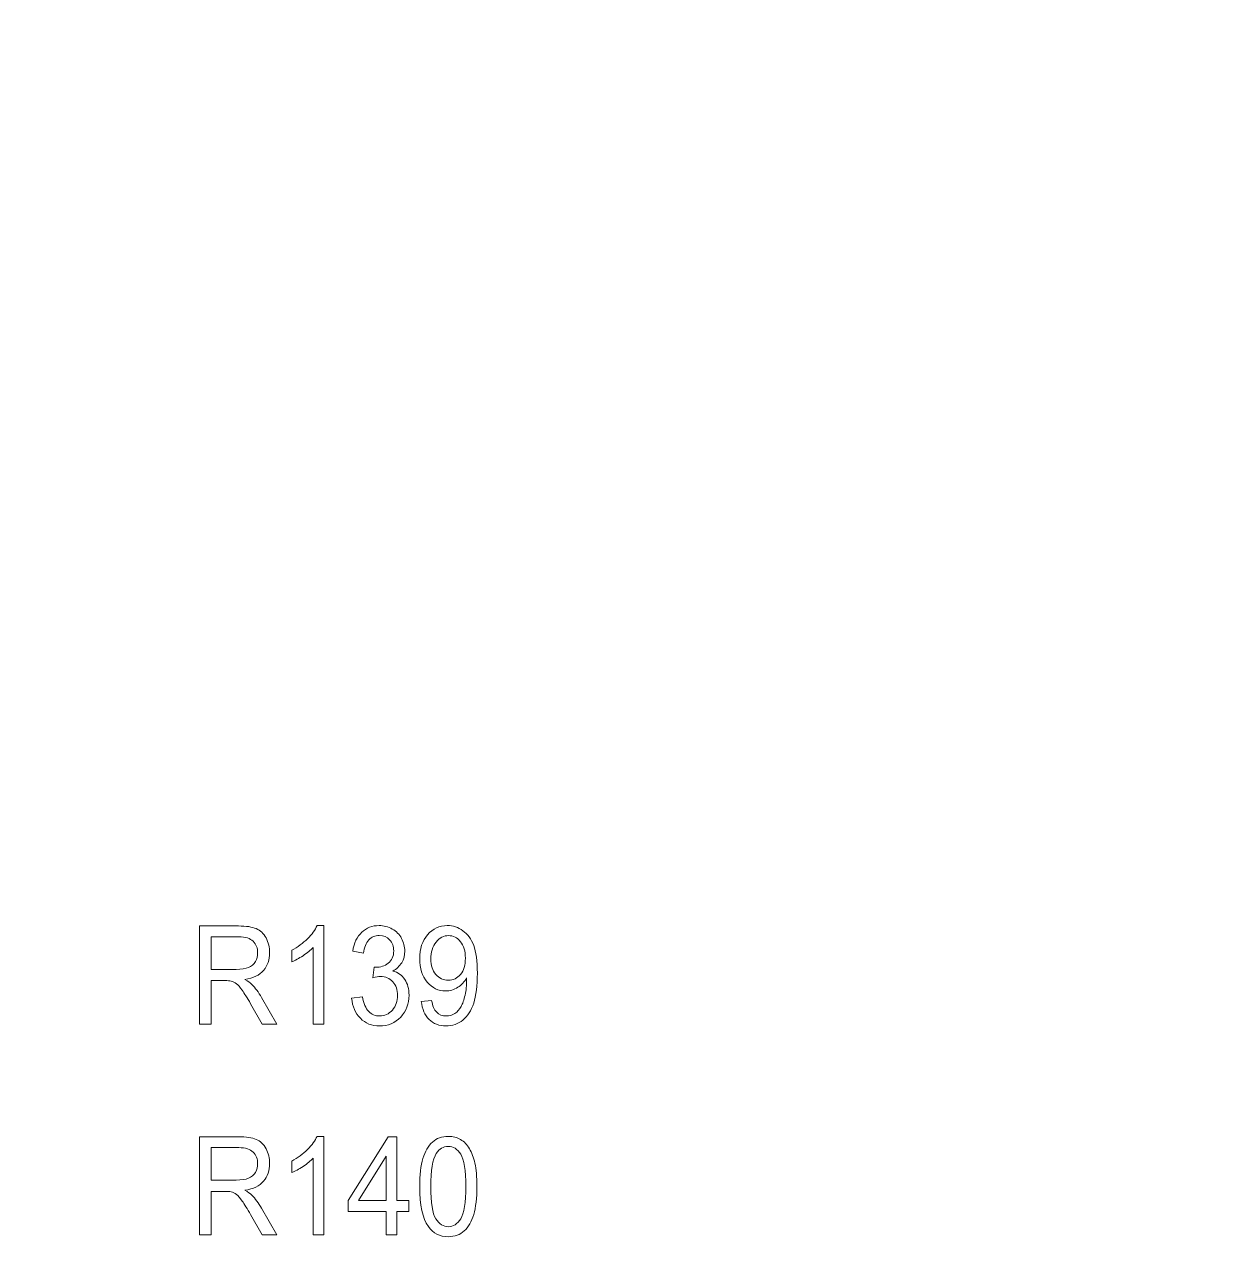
# Model space of a CAD drawing. Header units: millimetres. Extents: x -90 to 99, y -65 to 67.
# Drawn here: x 4.84 to 11.02, y -44.5 to -38.21 of the extents above; entities that cross this region are included whole.
import ezdxf

# ---------------------------------------------------------------- set-up
doc = ezdxf.new("R2010")
doc.units = ezdxf.units.MM
doc.header["$MEASUREMENT"] = 0
doc.layers.add('BG_OUTLINE', color=7, linetype='Continuous')
doc.layers.add('RD_SILKSCREEN_TOP', color=7, linetype='Continuous')

msp = doc.modelspace()

# ---------------------------------------------------------------- linework, layer by layer
at = {"layer": 'BG_OUTLINE', "color": 3, "lineweight": 9}
msp.add_open_spline([(-71.7269, -61.8795), (-71.7269, -61.8795), (-71.7343, 42.2681), (-71.7343, 42.2681), (-71.7343, 42.2681), (-71.7348, 43.0066), (-71.4419, 43.715), (-70.92, 44.2375), (-70.92, 44.2375), (-70.3982, 44.76), (-69.6866, 45.0538), (-68.9482, 45.0543), (-68.9482, 45.0543), (-68.9482, 45.0543), (75.2046, 45.0543), (75.2046, 45.0543), (75.2046, 45.0543), (76.8319, 45.0552), (78.1763, 43.7805), (78.2661, 42.1556), (78.2661, 42.1556), (78.2661, 42.1556), (78.2661, 31.2814), (78.2661, 31.2814), (78.2661, 31.2814), (78.2661, 31.2814), (72.2646, 31.2814), (72.2646, 31.2814), (72.2646, 31.2814), (72.2646, 31.2814), (72.2646, 26.9814), (72.2646, 26.9814), (72.2646, 26.9814), (72.2646, 26.9814), (78.2661, 26.9814), (78.2661, 26.9814), (78.2661, 26.9814), (78.2661, 26.9814), (78.2661, 18.6553), (78.2661, 18.6553), (78.2661, 18.6553), (78.2661, 18.6553), (72.2496, 18.6553), (72.2496, 18.6553), (72.2496, 18.6553), (72.2496, 18.6553), (72.2496, 14.3553), (72.2496, 14.3553), (72.2496, 14.3553), (72.2496, 14.3553), (78.2661, 14.3553), (78.2661, 14.3553), (78.2661, 14.3553), (78.2661, 14.3553), (78.2661, 9.255), (78.2661, 9.255), (78.2661, 9.255), (78.2661, 9.255), (72.2648, 9.255), (72.2648, 9.255), (72.2648, 9.255), (72.2648, 9.255), (72.2648, 4.955), (72.2648, 4.955), (72.2648, 4.955), (72.2648, 4.955), (78.2661, 4.955), (78.2661, 4.955), (78.2661, 4.955), (78.2661, 4.955), (78.2661, -3.3762), (78.2661, -3.3762), (78.2661, -3.3762), (78.2661, -3.3762), (72.2445, -3.3762), (72.2445, -3.3762), (72.2445, -3.3762), (72.2445, -3.3762), (72.2445, -7.6762), (72.2445, -7.6762), (72.2445, -7.6762), (72.2445, -7.6762), (78.2661, -7.6762), (78.2661, -7.6762), (78.2661, -7.6762), (78.2661, -7.6762), (78.2661, -12.7615), (78.2661, -12.7615), (78.2661, -12.7615), (78.2661, -12.7615), (72.2651, -12.7615), (72.2651, -12.7615), (72.2651, -12.7615), (72.2651, -12.7615), (72.2651, -17.0615), (72.2651, -17.0615), (72.2651, -17.0615), (72.2651, -17.0615), (78.2661, -17.0615), (78.2661, -17.0615), (78.2661, -17.0615), (78.2661, -17.0615), (78.2661, -25.4097), (78.2661, -25.4097), (78.2661, -25.4097), (78.2661, -25.4097), (72.2656, -25.4097), (72.2656, -25.4097), (72.2656, -25.4097), (72.2656, -25.4097), (72.2656, -29.7097), (72.2656, -29.7097), (72.2656, -29.7097), (72.2656, -29.7097), (78.2661, -29.7097), (78.2661, -29.7097), (78.2661, -29.7097), (78.2661, -29.7097), (78.2661, -34.793), (78.2661, -34.793), (78.2661, -34.793), (78.2661, -34.793), (72.2679, -34.793), (72.2679, -34.793), (72.2679, -34.793), (72.2679, -34.793), (72.2679, -39.0929), (72.2679, -39.0929), (72.2679, -39.0929), (72.2679, -39.0929), (78.2661, -39.0929), (78.2661, -39.0929), (78.2661, -39.0929), (78.2661, -39.0929), (78.2661, -47.4269), (78.2661, -47.4269), (78.2661, -47.4269), (78.2661, -47.4269), (72.2679, -47.4269), (72.2679, -47.4269), (72.2679, -47.4269), (72.2679, -47.4269), (72.2679, -51.7269), (72.2679, -51.7269), (72.2679, -51.7269), (72.2679, -51.7269), (78.2661, -51.7269), (78.2661, -51.7269), (78.2661, -51.7269), (78.2661, -51.7269), (78.2661, -51.8138), (78.2661, -51.8138), (78.2661, -51.8138), (78.2661, -51.8138), (78.2656, -61.8468), (78.2656, -61.8468), (78.2656, -61.8468), (78.2661, -62.6669), (77.9407, -63.4536), (77.3612, -64.0339), (77.3612, -64.0339), (76.7817, -64.6142), (75.9915, -64.9405), (75.1713, -64.941), (75.1713, -64.941), (75.1713, -64.941), (-68.6609, -64.9456), (-68.6609, -64.9456), (-68.6609, -64.9456), (-69.4735, -64.9461), (-70.2531, -64.6237), (-70.8281, -64.0495), (-70.8281, -64.0495), (-71.4031, -63.4752), (-71.7264, -62.6922), (-71.7269, -61.8795)], degree=3, knots=[0, 0, 0, 0, 0.022727, 0.022727, 0.022727, 0.022727, 0.045455, 0.045455, 0.045455, 0.045455, 0.068182, 0.068182, 0.068182, 0.068182, 0.090909, 0.090909, 0.090909, 0.090909, 0.113636, 0.113636, 0.113636, 0.113636, 0.136364, 0.136364, 0.136364, 0.136364, 0.159091, 0.159091, 0.159091, 0.159091, 0.181818, 0.181818, 0.181818, 0.181818, 0.204545, 0.204545, 0.204545, 0.204545, 0.227273, 0.227273, 0.227273, 0.227273, 0.25, 0.25, 0.25, 0.25, 0.272727, 0.272727, 0.272727, 0.272727, 0.295455, 0.295455, 0.295455, 0.295455, 0.318182, 0.318182, 0.318182, 0.318182, 0.340909, 0.340909, 0.340909, 0.340909, 0.363636, 0.363636, 0.363636, 0.363636, 0.386364, 0.386364, 0.386364, 0.386364, 0.409091, 0.409091, 0.409091, 0.409091, 0.431818, 0.431818, 0.431818, 0.431818, 0.454545, 0.454545, 0.454545, 0.454545, 0.477273, 0.477273, 0.477273, 0.477273, 0.5, 0.5, 0.5, 0.5, 0.522727, 0.522727, 0.522727, 0.522727, 0.545455, 0.545455, 0.545455, 0.545455, 0.568182, 0.568182, 0.568182, 0.568182, 0.590909, 0.590909, 0.590909, 0.590909, 0.613636, 0.613636, 0.613636, 0.613636, 0.636364, 0.636364, 0.636364, 0.636364, 0.659091, 0.659091, 0.659091, 0.659091, 0.681818, 0.681818, 0.681818, 0.681818, 0.704545, 0.704545, 0.704545, 0.704545, 0.727273, 0.727273, 0.727273, 0.727273, 0.75, 0.75, 0.75, 0.75, 0.772727, 0.772727, 0.772727, 0.772727, 0.795455, 0.795455, 0.795455, 0.795455, 0.818182, 0.818182, 0.818182, 0.818182, 0.840909, 0.840909, 0.840909, 0.840909, 0.863636, 0.863636, 0.863636, 0.863636, 0.886364, 0.886364, 0.886364, 0.886364, 0.909091, 0.909091, 0.909091, 0.909091, 0.931818, 0.931818, 0.931818, 0.931818, 0.954545, 0.954545, 0.954545, 0.954545, 0.977273, 0.977273, 0.977273, 0.977273, 1, 1, 1, 1], dxfattribs=at)
at = {"layer": 'RD_SILKSCREEN_TOP', "color": 8, "lineweight": 9}
for points, knots in [([(5.7475, -43.3893), (5.7475, -43.3893), (5.7475, -42.8802), (5.7475, -42.8802), (5.7475, -42.8802), (5.7475, -42.8802), (5.949, -42.8802), (5.949, -42.8802), (5.949, -42.8802), (5.9896, -42.8802), (6.0204, -42.8848), (6.0414, -42.8939), (6.0414, -42.8939), (6.0625, -42.9031), (6.0793, -42.9192), (6.0921, -42.9423), (6.0921, -42.9423), (6.1047, -42.9655), (6.1109, -42.9911), (6.1109, -43.0191), (6.1109, -43.0191), (6.1109, -43.0553), (6.1005, -43.0856), (6.0796, -43.1104), (6.0796, -43.1104), (6.0587, -43.1352), (6.0264, -43.1509), (5.9828, -43.1577), (5.9828, -43.1577), (5.9988, -43.1662), (6.0109, -43.1746), (6.0191, -43.1831), (6.0191, -43.1831), (6.0367, -43.2011), (6.0533, -43.2237), (6.0691, -43.2507), (6.0691, -43.2507), (6.0691, -43.2507), (6.1481, -43.3893), (6.1481, -43.3893), (6.1481, -43.3893), (6.1481, -43.3893), (6.0724, -43.3893), (6.0724, -43.3893), (6.0724, -43.3893), (6.0724, -43.3893), (6.0123, -43.2833), (6.0123, -43.2833), (6.0123, -43.2833), (5.9947, -43.2529), (5.9803, -43.2294), (5.9688, -43.2133), (5.9688, -43.2133), (5.9575, -43.197), (5.9473, -43.1857), (5.9384, -43.1793), (5.9384, -43.1793), (5.9294, -43.1727), (5.9203, -43.1682), (5.911, -43.1656), (5.911, -43.1656), (5.9041, -43.1641), (5.893, -43.1633), (5.8774, -43.1633), (5.8774, -43.1633), (5.8774, -43.1633), (5.8077, -43.1633), (5.8077, -43.1633), (5.8077, -43.1633), (5.8077, -43.1633), (5.8077, -43.3893), (5.8077, -43.3893), (5.8077, -43.3893), (5.8077, -43.3893), (5.7475, -43.3893), (5.7475, -43.3893)], [0, 0, 0, 0, 0.052632, 0.052632, 0.052632, 0.052632, 0.105263, 0.105263, 0.105263, 0.105263, 0.157895, 0.157895, 0.157895, 0.157895, 0.210526, 0.210526, 0.210526, 0.210526, 0.263158, 0.263158, 0.263158, 0.263158, 0.315789, 0.315789, 0.315789, 0.315789, 0.368421, 0.368421, 0.368421, 0.368421, 0.421053, 0.421053, 0.421053, 0.421053, 0.473684, 0.473684, 0.473684, 0.473684, 0.526316, 0.526316, 0.526316, 0.526316, 0.578947, 0.578947, 0.578947, 0.578947, 0.631579, 0.631579, 0.631579, 0.631579, 0.684211, 0.684211, 0.684211, 0.684211, 0.736842, 0.736842, 0.736842, 0.736842, 0.789474, 0.789474, 0.789474, 0.789474, 0.842105, 0.842105, 0.842105, 0.842105, 0.894737, 0.894737, 0.894737, 0.894737, 0.947368, 0.947368, 0.947368, 0.947368, 1, 1, 1, 1]), ([(6.3927, -43.3893), (6.3927, -43.3893), (6.337, -43.3893), (6.337, -43.3893), (6.337, -43.3893), (6.337, -43.3893), (6.337, -42.991), (6.337, -42.991), (6.337, -42.991), (6.3235, -43.0054), (6.3059, -43.0197), (6.2841, -43.0341), (6.2841, -43.0341), (6.2623, -43.0484), (6.2426, -43.0592), (6.2253, -43.0663), (6.2253, -43.0663), (6.2253, -43.0663), (6.2253, -43.006), (6.2253, -43.006), (6.2253, -43.006), (6.2566, -42.9895), (6.2839, -42.9696), (6.3072, -42.9462), (6.3072, -42.9462), (6.3305, -42.9228), (6.3471, -42.9001), (6.3568, -42.8781), (6.3568, -42.8781), (6.3568, -42.8781), (6.3927, -42.8781), (6.3927, -42.8781), (6.3927, -42.8781), (6.3927, -42.8781), (6.3927, -43.3893), (6.3927, -43.3893)], [0, 0, 0, 0, 0.111111, 0.111111, 0.111111, 0.111111, 0.222222, 0.222222, 0.222222, 0.222222, 0.333333, 0.333333, 0.333333, 0.333333, 0.444444, 0.444444, 0.444444, 0.444444, 0.555556, 0.555556, 0.555556, 0.555556, 0.666667, 0.666667, 0.666667, 0.666667, 0.777778, 0.777778, 0.777778, 0.777778, 0.888889, 0.888889, 0.888889, 0.888889, 1, 1, 1, 1]), ([(6.536, -43.2549), (6.536, -43.2549), (6.5917, -43.2466), (6.5917, -43.2466), (6.5917, -43.2466), (6.5982, -43.282), (6.6091, -43.3075), (6.6245, -43.3232), (6.6245, -43.3232), (6.6399, -43.3388), (6.6587, -43.3466), (6.6807, -43.3466), (6.6807, -43.3466), (6.707, -43.3466), (6.7292, -43.3364), (6.7473, -43.316), (6.7473, -43.316), (6.7653, -43.2957), (6.7744, -43.2704), (6.7744, -43.2403), (6.7744, -43.2403), (6.7744, -43.2116), (6.7661, -43.1879), (6.7493, -43.1693), (6.7493, -43.1693), (6.7325, -43.1507), (6.7113, -43.1413), (6.6854, -43.1413), (6.6854, -43.1413), (6.6748, -43.1413), (6.6617, -43.1437), (6.646, -43.1483), (6.646, -43.1483), (6.646, -43.1483), (6.6522, -43.0934), (6.6522, -43.0934), (6.6522, -43.0934), (6.656, -43.0939), (6.6589, -43.0942), (6.6613, -43.0942), (6.6613, -43.0942), (6.685, -43.0942), (6.7064, -43.0872), (6.7254, -43.0733), (6.7254, -43.0733), (6.7445, -43.0594), (6.7539, -43.038), (6.7539, -43.009), (6.7539, -43.009), (6.7539, -42.9862), (6.747, -42.9671), (6.7331, -42.9521), (6.7331, -42.9521), (6.7193, -42.9371), (6.7014, -42.9295), (6.6795, -42.9295), (6.6795, -42.9295), (6.6578, -42.9295), (6.6397, -42.9372), (6.6253, -42.9524), (6.6253, -42.9524), (6.6108, -42.9677), (6.6014, -42.9907), (6.5973, -43.0213), (6.5973, -43.0213), (6.5973, -43.0213), (6.5416, -43.0101), (6.5416, -43.0101), (6.5416, -43.0101), (6.5483, -42.9682), (6.5639, -42.9357), (6.588, -42.9127), (6.588, -42.9127), (6.6122, -42.8897), (6.6423, -42.8781), (6.6783, -42.8781), (6.6783, -42.8781), (6.703, -42.8781), (6.7259, -42.8841), (6.7468, -42.896), (6.7468, -42.896), (6.7676, -42.9079), (6.7836, -42.9242), (6.7947, -42.9448), (6.7947, -42.9448), (6.8057, -42.9654), (6.8114, -42.9872), (6.8114, -43.0105), (6.8114, -43.0105), (6.8114, -43.0324), (6.8061, -43.0524), (6.7955, -43.0706), (6.7955, -43.0706), (6.7849, -43.0886), (6.7693, -43.1029), (6.7487, -43.1136), (6.7487, -43.1136), (6.7755, -43.1205), (6.7964, -43.1349), (6.8114, -43.1569), (6.8114, -43.1569), (6.8262, -43.1787), (6.8336, -43.206), (6.8336, -43.2389), (6.8336, -43.2389), (6.8336, -43.2833), (6.8192, -43.321), (6.7902, -43.352), (6.7902, -43.352), (6.7613, -43.3829), (6.7247, -43.3983), (6.6805, -43.3983), (6.6805, -43.3983), (6.6405, -43.3983), (6.6074, -43.385), (6.5811, -43.3584), (6.5811, -43.3584), (6.5547, -43.3318), (6.5397, -43.2973), (6.536, -43.2549)], [0, 0, 0, 0, 0.033333, 0.033333, 0.033333, 0.033333, 0.066667, 0.066667, 0.066667, 0.066667, 0.1, 0.1, 0.1, 0.1, 0.133333, 0.133333, 0.133333, 0.133333, 0.166667, 0.166667, 0.166667, 0.166667, 0.2, 0.2, 0.2, 0.2, 0.233333, 0.233333, 0.233333, 0.233333, 0.266667, 0.266667, 0.266667, 0.266667, 0.3, 0.3, 0.3, 0.3, 0.333333, 0.333333, 0.333333, 0.333333, 0.366667, 0.366667, 0.366667, 0.366667, 0.4, 0.4, 0.4, 0.4, 0.433333, 0.433333, 0.433333, 0.433333, 0.466667, 0.466667, 0.466667, 0.466667, 0.5, 0.5, 0.5, 0.5, 0.533333, 0.533333, 0.533333, 0.533333, 0.566667, 0.566667, 0.566667, 0.566667, 0.6, 0.6, 0.6, 0.6, 0.633333, 0.633333, 0.633333, 0.633333, 0.666667, 0.666667, 0.666667, 0.666667, 0.7, 0.7, 0.7, 0.7, 0.733333, 0.733333, 0.733333, 0.733333, 0.766667, 0.766667, 0.766667, 0.766667, 0.8, 0.8, 0.8, 0.8, 0.833333, 0.833333, 0.833333, 0.833333, 0.866667, 0.866667, 0.866667, 0.866667, 0.9, 0.9, 0.9, 0.9, 0.933333, 0.933333, 0.933333, 0.933333, 0.966667, 0.966667, 0.966667, 0.966667, 1, 1, 1, 1]), ([(6.8971, -43.2716), (6.8971, -43.2716), (6.9508, -43.266), (6.9508, -43.266), (6.9508, -43.266), (6.9553, -43.2942), (6.964, -43.3147), (6.9768, -43.3275), (6.9768, -43.3275), (6.9896, -43.3402), (7.006, -43.3466), (7.0261, -43.3466), (7.0261, -43.3466), (7.0433, -43.3466), (7.0583, -43.3422), (7.0712, -43.3334), (7.0712, -43.3334), (7.0841, -43.3246), (7.0947, -43.3128), (7.1029, -43.2981), (7.1029, -43.2981), (7.1113, -43.2834), (7.1182, -43.2635), (7.1238, -43.2386), (7.1238, -43.2386), (7.1293, -43.2136), (7.1321, -43.1881), (7.1321, -43.1622), (7.1321, -43.1622), (7.1321, -43.1595), (7.132, -43.1552), (7.1319, -43.1497), (7.1319, -43.1497), (7.1206, -43.1695), (7.1054, -43.1858), (7.0861, -43.1981), (7.0861, -43.1981), (7.0668, -43.2106), (7.0458, -43.2167), (7.0234, -43.2167), (7.0234, -43.2167), (6.9857, -43.2167), (6.9538, -43.2014), (6.9278, -43.1708), (6.9278, -43.1708), (6.9018, -43.1403), (6.8887, -43.1001), (6.8887, -43.0501), (6.8887, -43.0501), (6.8887, -42.9984), (6.9023, -42.9569), (6.9295, -42.9254), (6.9295, -42.9254), (6.9567, -42.8938), (6.9908, -42.8781), (7.0318, -42.8781), (7.0318, -42.8781), (7.0612, -42.8781), (7.0883, -42.8871), (7.1128, -42.9049), (7.1128, -42.9049), (7.1372, -42.9226), (7.1559, -42.9481), (7.1686, -42.9811), (7.1686, -42.9811), (7.1812, -43.014), (7.1877, -43.0618), (7.1877, -43.1244), (7.1877, -43.1244), (7.1877, -43.1893), (7.1814, -43.2411), (7.1688, -43.2798), (7.1688, -43.2798), (7.1561, -43.3183), (7.1373, -43.3476), (7.1125, -43.3677), (7.1125, -43.3677), (7.0875, -43.3879), (7.0584, -43.398), (7.0248, -43.398), (7.0248, -43.398), (6.9893, -43.398), (6.9603, -43.3869), (6.9378, -43.3648), (6.9378, -43.3648), (6.9152, -43.3427), (6.9017, -43.3117), (6.8971, -43.2716)], [0, 0, 0, 0, 0.045455, 0.045455, 0.045455, 0.045455, 0.090909, 0.090909, 0.090909, 0.090909, 0.136364, 0.136364, 0.136364, 0.136364, 0.181818, 0.181818, 0.181818, 0.181818, 0.227273, 0.227273, 0.227273, 0.227273, 0.272727, 0.272727, 0.272727, 0.272727, 0.318182, 0.318182, 0.318182, 0.318182, 0.363636, 0.363636, 0.363636, 0.363636, 0.409091, 0.409091, 0.409091, 0.409091, 0.454545, 0.454545, 0.454545, 0.454545, 0.5, 0.5, 0.5, 0.5, 0.545455, 0.545455, 0.545455, 0.545455, 0.590909, 0.590909, 0.590909, 0.590909, 0.636364, 0.636364, 0.636364, 0.636364, 0.681818, 0.681818, 0.681818, 0.681818, 0.727273, 0.727273, 0.727273, 0.727273, 0.772727, 0.772727, 0.772727, 0.772727, 0.818182, 0.818182, 0.818182, 0.818182, 0.863636, 0.863636, 0.863636, 0.863636, 0.909091, 0.909091, 0.909091, 0.909091, 0.954545, 0.954545, 0.954545, 0.954545, 1, 1, 1, 1]), ([(5.8077, -43.1049), (5.8077, -43.1049), (5.937, -43.1049), (5.937, -43.1049), (5.937, -43.1049), (5.9644, -43.1049), (5.986, -43.1017), (6.0014, -43.0953), (6.0014, -43.0953), (6.017, -43.0889), (6.0288, -43.0787), (6.0368, -43.0648), (6.0368, -43.0648), (6.0448, -43.0508), (6.0488, -43.0356), (6.0488, -43.0191), (6.0488, -43.0191), (6.0488, -42.9951), (6.0412, -42.9753), (6.0255, -42.9597), (6.0255, -42.9597), (6.0099, -42.9442), (5.9853, -42.9365), (5.9515, -42.9365), (5.9515, -42.9365), (5.9515, -42.9365), (5.8077, -42.9365), (5.8077, -42.9365), (5.8077, -42.9365), (5.8077, -42.9365), (5.8077, -43.1049), (5.8077, -43.1049)], [0, 0, 0, 0, 0.125, 0.125, 0.125, 0.125, 0.25, 0.25, 0.25, 0.25, 0.375, 0.375, 0.375, 0.375, 0.5, 0.5, 0.5, 0.5, 0.625, 0.625, 0.625, 0.625, 0.75, 0.75, 0.75, 0.75, 0.875, 0.875, 0.875, 0.875, 1, 1, 1, 1]), ([(7.1256, -43.0469), (7.1256, -43.0111), (7.1171, -42.9825), (7.1001, -42.9615), (7.1001, -42.9615), (7.0829, -42.9404), (7.0625, -42.9299), (7.0385, -42.9299), (7.0385, -42.9299), (7.0137, -42.9299), (6.9921, -42.9412), (6.9737, -42.9639), (6.9737, -42.9639), (6.9553, -42.9866), (6.9461, -43.016), (6.9461, -43.0521), (6.9461, -43.0521), (6.9461, -43.0846), (6.9549, -43.1109), (6.9724, -43.1311), (6.9724, -43.1311), (6.9898, -43.1514), (7.0113, -43.1615), (7.037, -43.1615), (7.037, -43.1615), (7.0628, -43.1615), (7.084, -43.1514), (7.1006, -43.1311), (7.1006, -43.1311), (7.1173, -43.1109), (7.1256, -43.0828), (7.1256, -43.0469)], [0, 0, 0, 0, 0.125, 0.125, 0.125, 0.125, 0.25, 0.25, 0.25, 0.25, 0.375, 0.375, 0.375, 0.375, 0.5, 0.5, 0.5, 0.5, 0.625, 0.625, 0.625, 0.625, 0.75, 0.75, 0.75, 0.75, 0.875, 0.875, 0.875, 0.875, 1, 1, 1, 1]), ([(5.7475, -44.4815), (5.7475, -44.4815), (5.7475, -43.9724), (5.7475, -43.9724), (5.7475, -43.9724), (5.7475, -43.9724), (5.949, -43.9724), (5.949, -43.9724), (5.949, -43.9724), (5.9896, -43.9724), (6.0204, -43.977), (6.0414, -43.9861), (6.0414, -43.9861), (6.0625, -43.9953), (6.0793, -44.0114), (6.0921, -44.0345), (6.0921, -44.0345), (6.1047, -44.0577), (6.1109, -44.0833), (6.1109, -44.1113), (6.1109, -44.1113), (6.1109, -44.1475), (6.1005, -44.1778), (6.0796, -44.2026), (6.0796, -44.2026), (6.0587, -44.2274), (6.0264, -44.2431), (5.9828, -44.2499), (5.9828, -44.2499), (5.9988, -44.2584), (6.0109, -44.2668), (6.0191, -44.2753), (6.0191, -44.2753), (6.0367, -44.2933), (6.0533, -44.3159), (6.0691, -44.3429), (6.0691, -44.3429), (6.0691, -44.3429), (6.1481, -44.4815), (6.1481, -44.4815), (6.1481, -44.4815), (6.1481, -44.4815), (6.0724, -44.4815), (6.0724, -44.4815), (6.0724, -44.4815), (6.0724, -44.4815), (6.0123, -44.3755), (6.0123, -44.3755), (6.0123, -44.3755), (5.9947, -44.3451), (5.9803, -44.3216), (5.9688, -44.3055), (5.9688, -44.3055), (5.9575, -44.2892), (5.9473, -44.2779), (5.9384, -44.2715), (5.9384, -44.2715), (5.9294, -44.2649), (5.9203, -44.2604), (5.911, -44.2578), (5.911, -44.2578), (5.9041, -44.2563), (5.893, -44.2555), (5.8774, -44.2555), (5.8774, -44.2555), (5.8774, -44.2555), (5.8077, -44.2555), (5.8077, -44.2555), (5.8077, -44.2555), (5.8077, -44.2555), (5.8077, -44.4815), (5.8077, -44.4815), (5.8077, -44.4815), (5.8077, -44.4815), (5.7475, -44.4815), (5.7475, -44.4815)], [0, 0, 0, 0, 0.052632, 0.052632, 0.052632, 0.052632, 0.105263, 0.105263, 0.105263, 0.105263, 0.157895, 0.157895, 0.157895, 0.157895, 0.210526, 0.210526, 0.210526, 0.210526, 0.263158, 0.263158, 0.263158, 0.263158, 0.315789, 0.315789, 0.315789, 0.315789, 0.368421, 0.368421, 0.368421, 0.368421, 0.421053, 0.421053, 0.421053, 0.421053, 0.473684, 0.473684, 0.473684, 0.473684, 0.526316, 0.526316, 0.526316, 0.526316, 0.578947, 0.578947, 0.578947, 0.578947, 0.631579, 0.631579, 0.631579, 0.631579, 0.684211, 0.684211, 0.684211, 0.684211, 0.736842, 0.736842, 0.736842, 0.736842, 0.789474, 0.789474, 0.789474, 0.789474, 0.842105, 0.842105, 0.842105, 0.842105, 0.894737, 0.894737, 0.894737, 0.894737, 0.947368, 0.947368, 0.947368, 0.947368, 1, 1, 1, 1]), ([(6.3927, -44.4815), (6.3927, -44.4815), (6.337, -44.4815), (6.337, -44.4815), (6.337, -44.4815), (6.337, -44.4815), (6.337, -44.0832), (6.337, -44.0832), (6.337, -44.0832), (6.3235, -44.0976), (6.3059, -44.1119), (6.2841, -44.1263), (6.2841, -44.1263), (6.2623, -44.1406), (6.2426, -44.1514), (6.2253, -44.1585), (6.2253, -44.1585), (6.2253, -44.1585), (6.2253, -44.0982), (6.2253, -44.0982), (6.2253, -44.0982), (6.2566, -44.0817), (6.2839, -44.0618), (6.3072, -44.0384), (6.3072, -44.0384), (6.3305, -44.015), (6.3471, -43.9923), (6.3568, -43.9703), (6.3568, -43.9703), (6.3568, -43.9703), (6.3927, -43.9703), (6.3927, -43.9703), (6.3927, -43.9703), (6.3927, -43.9703), (6.3927, -44.4815), (6.3927, -44.4815)], [0, 0, 0, 0, 0.111111, 0.111111, 0.111111, 0.111111, 0.222222, 0.222222, 0.222222, 0.222222, 0.333333, 0.333333, 0.333333, 0.333333, 0.444444, 0.444444, 0.444444, 0.444444, 0.555556, 0.555556, 0.555556, 0.555556, 0.666667, 0.666667, 0.666667, 0.666667, 0.777778, 0.777778, 0.777778, 0.777778, 0.888889, 0.888889, 0.888889, 0.888889, 1, 1, 1, 1]), ([(6.7145, -44.4815), (6.7145, -44.4815), (6.7145, -44.3596), (6.7145, -44.3596), (6.7145, -44.3596), (6.7145, -44.3596), (6.5173, -44.3596), (6.5173, -44.3596), (6.5173, -44.3596), (6.5173, -44.3596), (6.5173, -44.3023), (6.5173, -44.3023), (6.5173, -44.3023), (6.5173, -44.3023), (6.7247, -43.9724), (6.7247, -43.9724), (6.7247, -43.9724), (6.7247, -43.9724), (6.7704, -43.9724), (6.7704, -43.9724), (6.7704, -43.9724), (6.7704, -43.9724), (6.7704, -44.3023), (6.7704, -44.3023), (6.7704, -44.3023), (6.7704, -44.3023), (6.8318, -44.3023), (6.8318, -44.3023), (6.8318, -44.3023), (6.8318, -44.3023), (6.8318, -44.3596), (6.8318, -44.3596), (6.8318, -44.3596), (6.8318, -44.3596), (6.7704, -44.3596), (6.7704, -44.3596), (6.7704, -44.3596), (6.7704, -44.3596), (6.7704, -44.4815), (6.7704, -44.4815), (6.7704, -44.4815), (6.7704, -44.4815), (6.7145, -44.4815), (6.7145, -44.4815)], [0, 0, 0, 0, 0.090909, 0.090909, 0.090909, 0.090909, 0.181818, 0.181818, 0.181818, 0.181818, 0.272727, 0.272727, 0.272727, 0.272727, 0.363636, 0.363636, 0.363636, 0.363636, 0.454545, 0.454545, 0.454545, 0.454545, 0.545455, 0.545455, 0.545455, 0.545455, 0.636364, 0.636364, 0.636364, 0.636364, 0.727273, 0.727273, 0.727273, 0.727273, 0.818182, 0.818182, 0.818182, 0.818182, 0.909091, 0.909091, 0.909091, 0.909091, 1, 1, 1, 1]), ([(6.8887, -44.2304), (6.8887, -44.1702), (6.8943, -44.1218), (6.9053, -44.0851), (6.9053, -44.0851), (6.9164, -44.0484), (6.9328, -44.02), (6.9547, -44.0001), (6.9547, -44.0001), (6.9765, -43.9802), (7.0039, -43.9703), (7.037, -43.9703), (7.037, -43.9703), (7.0613, -43.9703), (7.0828, -43.9758), (7.1011, -43.9869), (7.1011, -43.9869), (7.1195, -43.9978), (7.1347, -44.0136), (7.1468, -44.0344), (7.1468, -44.0344), (7.1587, -44.0551), (7.1681, -44.0804), (7.1749, -44.1101), (7.1749, -44.1101), (7.1818, -44.1399), (7.1852, -44.18), (7.1852, -44.2304), (7.1852, -44.2304), (7.1852, -44.2902), (7.1797, -44.3383), (7.1688, -44.3751), (7.1688, -44.3751), (7.1578, -44.4118), (7.1414, -44.4401), (7.1195, -44.4602), (7.1195, -44.4602), (7.0978, -44.4802), (7.0703, -44.4902), (7.037, -44.4902), (7.037, -44.4902), (6.9931, -44.4902), (6.9587, -44.4726), (6.9337, -44.4374), (6.9337, -44.4374), (6.9037, -44.3951), (6.8887, -44.326), (6.8887, -44.2304)], [0, 0, 0, 0, 0.083333, 0.083333, 0.083333, 0.083333, 0.166667, 0.166667, 0.166667, 0.166667, 0.25, 0.25, 0.25, 0.25, 0.333333, 0.333333, 0.333333, 0.333333, 0.416667, 0.416667, 0.416667, 0.416667, 0.5, 0.5, 0.5, 0.5, 0.583333, 0.583333, 0.583333, 0.583333, 0.666667, 0.666667, 0.666667, 0.666667, 0.75, 0.75, 0.75, 0.75, 0.833333, 0.833333, 0.833333, 0.833333, 0.916667, 0.916667, 0.916667, 0.916667, 1, 1, 1, 1]), ([(5.8077, -44.1971), (5.8077, -44.1971), (5.937, -44.1971), (5.937, -44.1971), (5.937, -44.1971), (5.9644, -44.1971), (5.986, -44.1939), (6.0014, -44.1875), (6.0014, -44.1875), (6.017, -44.1811), (6.0288, -44.1709), (6.0368, -44.157), (6.0368, -44.157), (6.0448, -44.143), (6.0488, -44.1278), (6.0488, -44.1113), (6.0488, -44.1113), (6.0488, -44.0873), (6.0412, -44.0675), (6.0255, -44.0519), (6.0255, -44.0519), (6.0099, -44.0364), (5.9853, -44.0287), (5.9515, -44.0287), (5.9515, -44.0287), (5.9515, -44.0287), (5.8077, -44.0287), (5.8077, -44.0287), (5.8077, -44.0287), (5.8077, -44.0287), (5.8077, -44.1971), (5.8077, -44.1971)], [0, 0, 0, 0, 0.125, 0.125, 0.125, 0.125, 0.25, 0.25, 0.25, 0.25, 0.375, 0.375, 0.375, 0.375, 0.5, 0.5, 0.5, 0.5, 0.625, 0.625, 0.625, 0.625, 0.75, 0.75, 0.75, 0.75, 0.875, 0.875, 0.875, 0.875, 1, 1, 1, 1]), ([(6.9461, -44.2304), (6.9461, -44.314), (6.9549, -44.3696), (6.9724, -44.3973), (6.9724, -44.3973), (6.9898, -44.425), (7.0113, -44.4388), (7.037, -44.4388), (7.037, -44.4388), (7.0627, -44.4388), (7.0841, -44.4248), (7.1016, -44.3971), (7.1016, -44.3971), (7.119, -44.3694), (7.1278, -44.3138), (7.1278, -44.2304), (7.1278, -44.2304), (7.1278, -44.1466), (7.119, -44.0909), (7.1016, -44.0634), (7.1016, -44.0634), (7.0841, -44.0358), (7.0624, -44.0221), (7.0364, -44.0221), (7.0364, -44.0221), (7.0107, -44.0221), (6.9903, -44.0343), (6.9749, -44.0586), (6.9749, -44.0586), (6.9557, -44.0895), (6.9461, -44.1469), (6.9461, -44.2304)], [0, 0, 0, 0, 0.125, 0.125, 0.125, 0.125, 0.25, 0.25, 0.25, 0.25, 0.375, 0.375, 0.375, 0.375, 0.5, 0.5, 0.5, 0.5, 0.625, 0.625, 0.625, 0.625, 0.75, 0.75, 0.75, 0.75, 0.875, 0.875, 0.875, 0.875, 1, 1, 1, 1]), ([(6.7145, -44.3023), (6.7145, -44.3023), (6.7145, -44.0728), (6.7145, -44.0728), (6.7145, -44.0728), (6.7145, -44.0728), (6.5722, -44.3023), (6.5722, -44.3023), (6.5722, -44.3023), (6.5722, -44.3023), (6.7145, -44.3023), (6.7145, -44.3023)], [0, 0, 0, 0, 0.333333, 0.333333, 0.333333, 0.333333, 0.666667, 0.666667, 0.666667, 0.666667, 1, 1, 1, 1])]:
    msp.add_open_spline(points, degree=3, knots=knots, dxfattribs=at)

doc.saveas('drawing.dxf')
